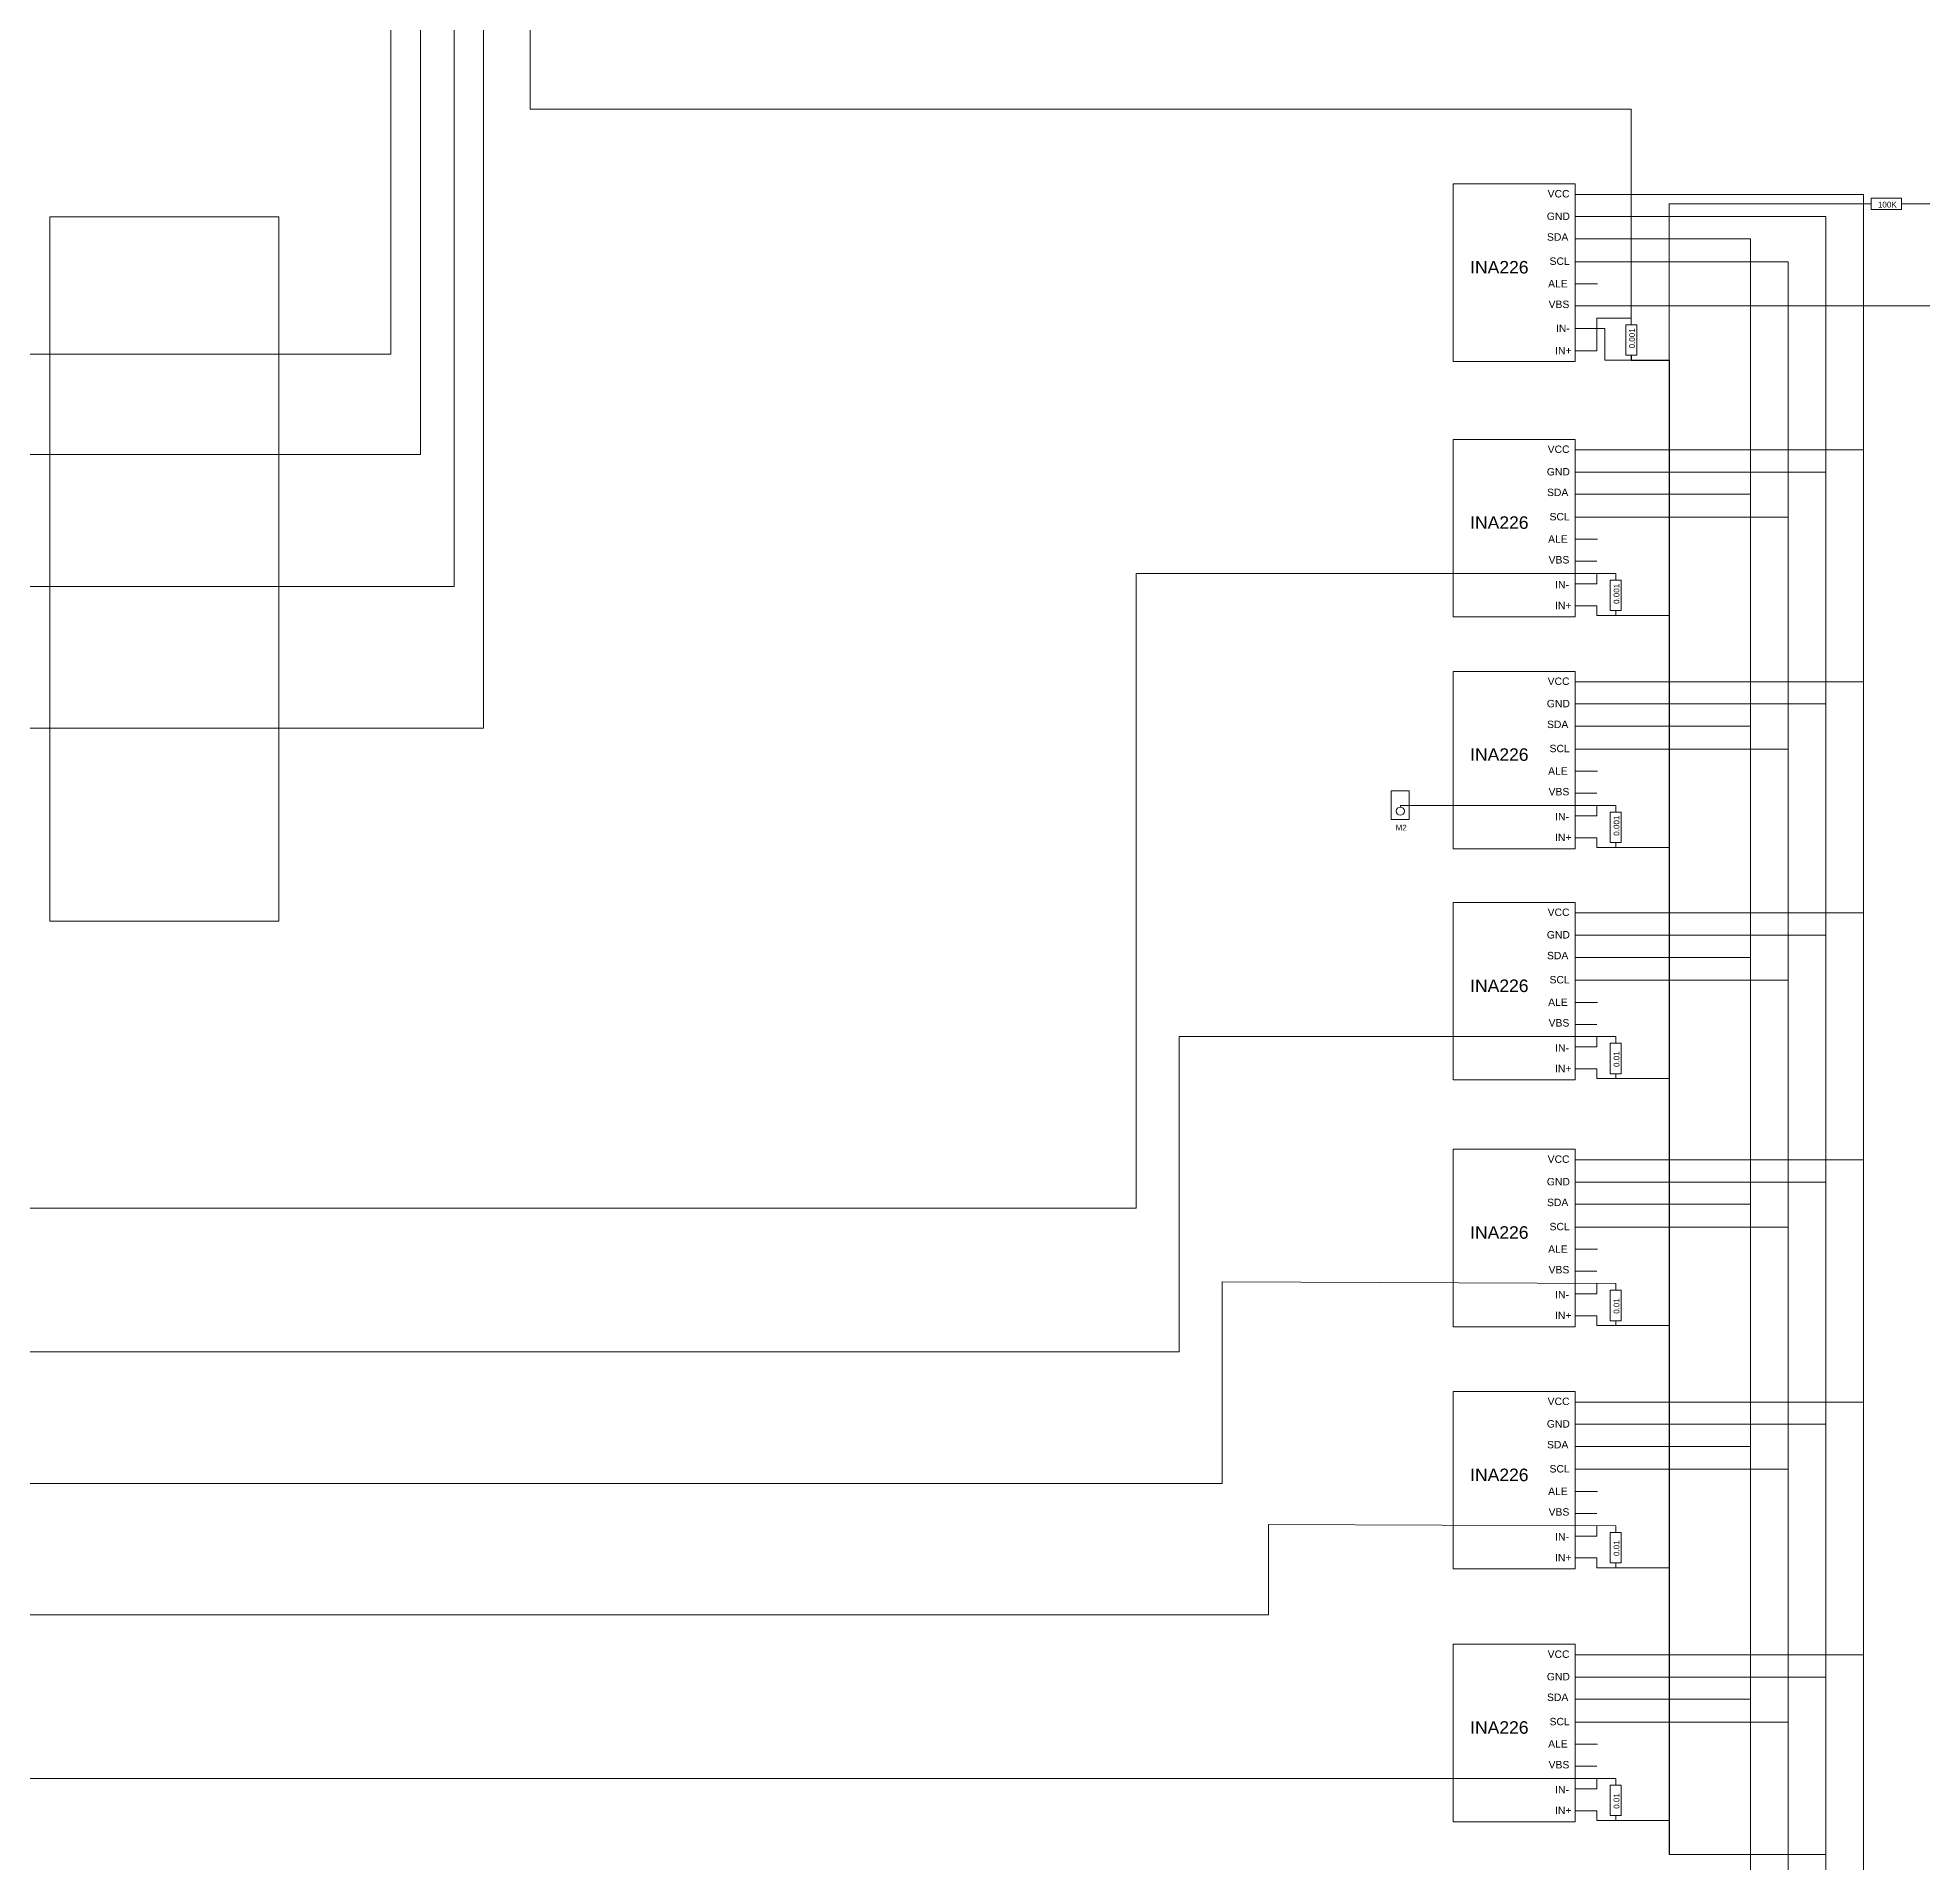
# Model space of a CAD drawing. Header units: inches. Extents: x 4541 to 19811, y -21622 to -6339.
# Drawn here: x 8302.6 to 8420.5, y -8275.6 to -8161.4 of the extents above; entities that cross this region are included whole.
import ezdxf

# ---------------------------------------------------------------- set-up
doc = ezdxf.new("R2010")
doc.units = ezdxf.units.IN
doc.header["$MEASUREMENT"] = 0
doc.layers.get('0').update_dxf_attribs({"lineweight": 0})
doc.styles.get("Standard").update_dxf_attribs({"font": 'arial.ttf'})

msp = doc.modelspace()

# ---------------------------------------------------------------- linework, layer by layer
for p, q in [((8398.81, -8171.21), (8400.19, -8171.21)), ((8398.81, -8172.6), (8400.17, -8172.6)), ((8398.81, -8174), (8400.17, -8174)), ((8398.81, -8175.42), (8400.18, -8175.42)), ((8398.81, -8176.8), (8400.21, -8176.8)), ((8398.81, -8178.18), (8400.17, -8178.18)), ((8398.81, -8179.6), (8400.66, -8179.6)), ((8398.81, -8180.99), (8400.17, -8180.99)), ((8398.81, -8187.2), (8400.19, -8187.2)), ((8398.81, -8188.59), (8400.17, -8188.59)), ((8398.81, -8189.98), (8400.17, -8189.98)), ((8398.81, -8191.41), (8400.18, -8191.41)), ((8398.81, -8192.79), (8400.21, -8192.79)), ((8398.81, -8194.17), (8400.17, -8194.17)), ((8398.81, -8195.58), (8400.17, -8195.58)), ((8398.81, -8196.96), (8400.17, -8196.96)), ((8398.81, -8201.71), (8400.19, -8201.71)), ((8398.81, -8203.1), (8400.17, -8203.1)), ((8398.81, -8204.5), (8400.17, -8204.5)), ((8398.81, -8205.92), (8400.18, -8205.92)), ((8398.81, -8207.31), (8400.21, -8207.31)), ((8398.81, -8208.69), (8400.17, -8208.69)), ((8398.81, -8210.1), (8400.17, -8210.1)), ((8398.81, -8211.48), (8400.17, -8211.48)), ((8398.81, -8216.18), (8400.19, -8216.18)), ((8398.81, -8217.57), (8400.17, -8217.57)), ((8398.81, -8218.97), (8400.17, -8218.97)), ((8398.81, -8220.39), (8400.18, -8220.39)), ((8398.81, -8221.78), (8400.21, -8221.78)), ((8398.81, -8223.16), (8400.17, -8223.16)), ((8398.81, -8224.57), (8400.17, -8224.57)), ((8398.81, -8225.94), (8400.17, -8225.94)), ((8398.81, -8231.63), (8400.19, -8231.63)), ((8398.81, -8233.02), (8400.17, -8233.02)), ((8398.81, -8234.41), (8400.17, -8234.41)), ((8398.81, -8235.84), (8400.18, -8235.84)), ((8398.81, -8237.22), (8400.21, -8237.22)), ((8398.81, -8238.6), (8400.17, -8238.6)), ((8398.81, -8240.02), (8400.17, -8240.02)), ((8398.81, -8241.39), (8400.17, -8241.39)), ((8398.81, -8246.79), (8400.19, -8246.79)), ((8398.81, -8248.18), (8400.17, -8248.18)), ((8398.81, -8249.58), (8400.17, -8249.58)), ((8398.81, -8251), (8400.18, -8251)), ((8398.81, -8252.38), (8400.21, -8252.38)), ((8398.81, -8253.76), (8400.17, -8253.76)), ((8398.81, -8255.18), (8400.17, -8255.18)), ((8398.81, -8256.55), (8400.17, -8256.55)), ((8398.81, -8262.61), (8400.19, -8262.61)), ((8398.81, -8264), (8400.17, -8264)), ((8398.81, -8265.39), (8400.17, -8265.39)), ((8398.81, -8266.82), (8400.18, -8266.82)), ((8398.81, -8268.2), (8400.21, -8268.2)), ((8398.81, -8269.58), (8400.17, -8269.58)), ((8398.81, -8270.99), (8400.17, -8270.99)), ((8398.81, -8272.37), (8400.17, -8272.37))]:
    msp.add_line(p, q)
at = {"color": 3}
for p, q in [((8404.7, -8181.58), (8404.7, -8171.8)), ((8404.7, -8171.8), (8417.33, -8171.8)), ((8401.35, -8194.94), (8401.35, -8195.36)), ((8401.35, -8197.56), (8401.35, -8197.26)), ((8401.35, -8197.56), (8404.7, -8197.56)), ((8401.35, -8209.45), (8387.87, -8209.45)), ((8401.35, -8212.08), (8404.7, -8212.08)), ((8401.35, -8226.55), (8404.7, -8226.55)), ((8401.35, -8242), (8404.7, -8242)), ((8401.35, -8257.16), (8404.7, -8257.16)), ((8401.35, -8272.97), (8404.7, -8272.97))]:
    msp.add_line(p, q, dxfattribs=at)
at = {"color": 7, "true_color": 0xffffff}
msp.add_line((8387.87, -8209.55), (8387.87, -8209.45), dxfattribs=at)
for points in [[(7581.66, -7393.12), (7581.66, -8195.75), (8328.65, -8195.75), (8328.65, -8113.36), (8337.06, -8113.36)], [(7630.76, -7393.12), (7630.76, -8151.43), (8032.72, -8151.43), (8032.72, -8187.49), (8326.55, -8187.49), (8326.55, -8114.45), (8337.06, -8114.45), (8326.55, -8114.45), (8326.55, -8187.49), (8032.72, -8187.49), (8032.72, -7873.84), (8063.45, -7873.84)], [(7686.31, -7393.61), (7686.31, -8137.37), (8039.68, -8137.37), (8039.68, -8187.49), (8326.55, -8187.49), (8326.55, -8114.45), (8337.06, -8114.45), (8326.55, -8114.45)], [(7686.31, -7393.61), (7686.31, -8137.37), (8039.68, -8137.37), (8039.68, -8187.49), (8326.55, -8187.49), (8326.55, -8114.45), (8337.06, -8114.45), (8326.55, -8114.45), (8326.55, -8187.49), (8039.68, -8187.49), (8039.68, -7910.63), (8063.45, -7910.63)], [(7740.99, -7394.1), (7740.99, -8119.22), (8045.54, -8119.21), (8045.54, -7947.41), (8063.45, -7947.41), (8045.54, -7947.41), (8045.44, -8187.49), (8326.55, -8187.49), (8326.55, -8114.45), (8337.06, -8114.45)], [(7802.71, -7394.1), (7802.71, -8110.53), (8051.69, -8110.53), (8051.69, -7984.2), (8063.38, -7984.2), (8051.69, -7984.2), (8051.7, -8187.49), (8326.55, -8187.49), (8326.55, -8114.45), (8337.06, -8114.45)], [(8337.06, -8114.45), (8326.55, -8114.45), (8326.55, -8187.49), (8039.68, -8187.49), (8039.67, -7910.63), (8063.45, -7910.63)], [(8400.17, -8178.18), (8421.85, -8178.18), (8421.85, -8171.8), (8419.24, -8171.8), (8421.85, -8171.8), (8423.88, -8171.8)], [(8398.81, -8265.39), (8409.78, -8265.39), (8409.79, -8275.11), (8409.78, -8265.39), (8409.78, -8249.58), (8398.81, -8249.58), (8409.78, -8249.58), (8409.78, -8234.41), (8398.81, -8234.41), (8409.78, -8234.41), (8409.78, -8218.97), (8398.81, -8218.97), (8409.78, -8218.97), (8409.78, -8204.5), (8398.81, -8204.5), (8409.78, -8204.5), (8409.78, -8189.98), (8398.81, -8189.98), (8409.78, -8189.98), (8409.78, -8174), (8398.81, -8174)], [(8400.18, -8266.82), (8412.14, -8266.82), (8412.14, -8275.11), (8412.14, -8266.82), (8412.14, -8251), (8400.18, -8251), (8412.14, -8251), (8412.14, -8235.84), (8400.18, -8235.84), (8412.14, -8235.84), (8412.14, -8220.39), (8400.18, -8220.39), (8412.14, -8220.39), (8412.14, -8205.92), (8400.18, -8205.92), (8412.14, -8205.92), (8412.14, -8191.41), (8400.18, -8191.41), (8412.14, -8191.41), (8412.14, -8175.42), (8400.18, -8175.42), (8412.14, -8175.42)], [(8400.17, -8180.99), (8400.17, -8178.95), (8402.32, -8178.95)], [(8400.66, -8179.61), (8400.66, -8181.58), (8402.32, -8181.58)], [(8400.17, -8195.58), (8400.17, -8194.94)], [(8400.17, -8196.96), (8400.17, -8197.56), (8401.35, -8197.56)], [(8400.17, -8210.1), (8400.17, -8209.45), (8401.35, -8209.45), (8401.35, -8209.87)], [(8400.17, -8211.48), (8400.17, -8212.08), (8401.35, -8212.08), (8401.35, -8211.78)], [(8400.17, -8224.57), (8400.17, -8223.92)], [(8401.35, -8223.92), (8401.35, -8224.34)], [(8400.17, -8225.94), (8400.17, -8226.55), (8401.35, -8226.55), (8401.35, -8226.25)], [(8400.17, -8240.02), (8400.17, -8239.37)], [(8401.35, -8239.37), (8401.35, -8239.79)], [(8400.17, -8241.39), (8400.17, -8242), (8401.35, -8242), (8401.35, -8241.7)], [(8400.17, -8255.18), (8400.17, -8254.53)], [(8401.35, -8254.53), (8401.35, -8254.95)], [(8400.17, -8256.55), (8400.17, -8257.16), (8401.35, -8257.16), (8401.35, -8256.86)], [(8400.17, -8270.99), (8400.17, -8270.35)], [(8401.35, -8270.35), (8401.35, -8270.77)], [(8400.17, -8272.37), (8400.17, -8272.97), (8401.35, -8272.97), (8401.35, -8272.67)], [(8383.23, -8291.76), (8412.14, -8291.76), (8412.14, -8275.11)], [(8383.23, -8284.63), (8409.79, -8284.63), (8409.79, -8275.11)]]:
    msp.add_lwpolyline(points)
at = {"color": 3}
for points in [[(8133.98, -7858.64), (8247.77, -7858.64), (8247.77, -8243.65), (8374.03, -8243.65), (8374.03, -8223.92), (8401.35, -8223.92)], [(4735.42, -9323.86), (4735.42, -9609.01), (8616.08, -9609.01), (8616.08, -7873.32), (8277.43, -7873.32), (8277.43, -8234.66), (8371.34, -8234.66), (8371.34, -8194.94), (8401.35, -8194.94)], [(8133.98, -7895.43), (8238.99, -7895.43), (8238.99, -8251.88), (8376.72, -8251.88), (8376.72, -8239.26), (8401.35, -8239.37)], [(8134.51, -7932.42), (8231.86, -7932.42), (8231.86, -8260.11), (8379.61, -8260.11), (8379.61, -8254.46), (8401.35, -8254.53)], [(8411.91, -7941.17), (8411.91, -7949.04), (8333.41, -7949.04), (8333.41, -8165.88), (8402.32, -8165.88), (8402.32, -8179.37)], [(8134.51, -7968.72), (8223.35, -7968.72), (8223.35, -8270.35), (8401.35, -8270.35)], [(8337.06, -8112.06), (8330.48, -8112.06), (8330.48, -8204.61), (8128.6, -8204.61), (8128.6, -8218.46)], [(8400.17, -8172.6), (8414.51, -8172.6), (8414.51, -8188.59), (8400.17, -8188.59), (8414.51, -8188.59), (8414.51, -8203.1), (8400.17, -8203.1), (8414.51, -8203.1), (8414.51, -8217.57), (8400.17, -8217.57), (8414.51, -8217.57), (8414.51, -8233.02), (8400.17, -8233.02), (8414.51, -8233.02), (8414.51, -8248.18), (8400.17, -8248.18), (8414.51, -8248.18), (8414.51, -8264), (8400.17, -8264), (8414.51, -8264), (8414.51, -8275.11), (8404.7, -8275.11)], [(8383.23, -8299.59), (8414.51, -8299.59), (8414.51, -8275.11)]]:
    msp.add_lwpolyline(points, dxfattribs=at)
at = {"color": 1}
for points in [[(8337.06, -8110.86), (8324.68, -8110.86), (8324.68, -8181.21), (8128.6, -8181.21), (8128.6, -8162.03)], [(8400.19, -8171.21), (8416.86, -8171.21), (8416.86, -8187.2), (8400.19, -8187.2), (8416.86, -8187.2), (8416.86, -8201.71), (8400.19, -8201.71), (8416.86, -8201.71), (8416.86, -8216.18), (8400.19, -8216.18), (8416.86, -8216.18), (8416.86, -8231.63), (8400.19, -8231.63), (8416.86, -8231.63), (8416.86, -8246.79), (8400.19, -8246.79), (8416.86, -8246.79), (8416.86, -8262.61), (8400.19, -8262.61), (8416.86, -8262.61), (8416.86, -8275.11)], [(8383.23, -8307.92), (8416.86, -8307.92), (8416.86, -8275.11)]]:
    msp.add_lwpolyline(points, dxfattribs=at)
for points in [[(8391.17, -8170.55), (8398.81, -8170.55), (8398.81, -8181.66), (8391.17, -8181.66)], [(8419.24, -8171.45), (8419.24, -8172.15), (8417.33, -8172.15), (8417.33, -8171.45)], [(8391.17, -8186.54), (8398.81, -8186.54), (8398.81, -8197.65), (8391.17, -8197.65)], [(8391.17, -8201.06), (8398.81, -8201.06), (8398.81, -8212.17), (8391.17, -8212.17)], [(8387.3, -8208.54), (8388.43, -8208.54), (8388.43, -8210.33), (8387.3, -8210.33)], [(8401, -8209.87), (8401.69, -8209.87), (8401.69, -8211.78), (8401, -8211.78)], [(8391.17, -8215.52), (8398.81, -8215.52), (8398.81, -8226.63), (8391.17, -8226.63)], [(8391.17, -8230.97), (8398.81, -8230.97), (8398.81, -8242.08), (8391.17, -8242.08)], [(8391.17, -8246.13), (8398.81, -8246.13), (8398.81, -8257.24), (8391.17, -8257.24)], [(8391.17, -8261.95), (8398.81, -8261.95), (8398.81, -8273.06), (8391.17, -8273.06)]]:
    msp.add_lwpolyline(points, close=True)
at = {"color": 6}
msp.add_lwpolyline([(8317.67, -8172.61), (8303.35, -8172.61), (8303.35, -8216.69), (8317.67, -8216.69)], close=True, dxfattribs=at)
at = {"color": 7, "true_color": 0xffffff}
for points in [[(8401.98, -8179.37), (8402.67, -8179.37), (8402.67, -8181.28), (8401.98, -8181.28)], [(8401, -8195.36), (8401.69, -8195.36), (8401.69, -8197.26), (8401, -8197.26)], [(8401, -8224.34), (8401.69, -8224.34), (8401.69, -8226.25), (8401, -8226.25)], [(8401, -8239.79), (8401.69, -8239.79), (8401.69, -8241.7), (8401, -8241.7)], [(8401, -8254.95), (8401.69, -8254.95), (8401.69, -8256.86), (8401, -8256.86)], [(8401, -8270.77), (8401.69, -8270.77), (8401.69, -8272.67), (8401, -8272.67)]]:
    msp.add_lwpolyline(points, close=True, dxfattribs=at)
at = {"color": 3, "lineweight": 30}
msp.add_lwpolyline([(8402.32, -8181.28), (8402.32, -8181.58), (8404.7, -8181.58), (8404.7, -8275.11)], dxfattribs=at)
msp.add_circle((8387.87, -8209.81), 0.257)

# ---------------------------------------------------------------- texts
for s, height, p in [('VCC', 0.464, (8397.09, -8171.4)), ('100K', 0.361, (8417.76, -8172.03)), ('GND', 0.464, (8397.04, -8172.81)), ('SDA', 0.464, (8397.05, -8174.11)), ('INA226', 0.784, (8392.24, -8176.16)), ('SCL', 0.464, (8397.21, -8175.62)), ('ALE', 0.464, (8397.12, -8177.03)), ('VBS', 0.464, (8397.15, -8178.32)), ('IN-', 0.464, (8397.61, -8179.82)), ('IN+', 0.464, (8397.56, -8181.22)), ('VCC', 0.464, (8397.09, -8187.39)), ('GND', 0.464, (8397.04, -8188.8)), ('SDA', 0.464, (8397.05, -8190.09)), ('INA226', 0.784, (8392.24, -8192.14)), ('SCL', 0.464, (8397.21, -8191.61)), ('ALE', 0.464, (8397.12, -8193.01)), ('VBS', 0.464, (8397.15, -8194.31)), ('IN-', 0.464, (8397.56, -8195.87)), ('IN+', 0.464, (8397.55, -8197.17)), ('VCC', 0.464, (8397.09, -8201.91)), ('GND', 0.464, (8397.04, -8203.31)), ('SDA', 0.464, (8397.05, -8204.61)), ('INA226', 0.784, (8392.24, -8206.66)), ('SCL', 0.464, (8397.21, -8206.12)), ('ALE', 0.464, (8397.12, -8207.53)), ('VBS', 0.464, (8397.15, -8208.82)), ('M2', 0.361, (8387.57, -8211.02)), ('IN-', 0.464, (8397.56, -8210.39)), ('IN+', 0.464, (8397.55, -8211.68)), ('VCC', 0.464, (8397.09, -8216.37)), ('GND', 0.464, (8397.04, -8217.78)), ('SDA', 0.464, (8397.05, -8219.08)), ('INA226', 0.784, (8392.24, -8221.13)), ('SCL', 0.464, (8397.21, -8220.59)), ('ALE', 0.464, (8397.12, -8222)), ('VBS', 0.464, (8397.15, -8223.29)), ('IN-', 0.464, (8397.56, -8224.86)), ('IN+', 0.464, (8397.55, -8226.15)), ('VCC', 0.464, (8397.09, -8231.82)), ('GND', 0.464, (8397.04, -8233.23)), ('SDA', 0.464, (8397.05, -8234.53)), ('SCL', 0.464, (8397.21, -8236.04)), ('INA226', 0.784, (8392.24, -8236.57)), ('ALE', 0.464, (8397.12, -8237.45)), ('VBS', 0.464, (8397.15, -8238.74)), ('IN-', 0.464, (8397.56, -8240.3)), ('IN+', 0.464, (8397.55, -8241.6)), ('VCC', 0.464, (8397.09, -8246.98)), ('GND', 0.464, (8397.04, -8248.39)), ('SDA', 0.464, (8397.05, -8249.69)), ('INA226', 0.784, (8392.24, -8251.74)), ('SCL', 0.464, (8397.21, -8251.2)), ('ALE', 0.464, (8397.12, -8252.61)), ('VBS', 0.464, (8397.15, -8253.9)), ('IN-', 0.464, (8397.56, -8255.46)), ('IN+', 0.464, (8397.55, -8256.76)), ('VCC', 0.464, (8397.09, -8262.8)), ('GND', 0.464, (8397.04, -8264.21)), ('SDA', 0.464, (8397.05, -8265.5)), ('INA226', 0.784, (8392.24, -8267.55)), ('SCL', 0.464, (8397.21, -8267.02)), ('ALE', 0.464, (8397.12, -8268.42)), ('VBS', 0.464, (8397.15, -8269.72)), ('IN-', 0.464, (8397.56, -8271.28)), ('IN+', 0.464, (8397.55, -8272.58))]:
    msp.add_text(s, height=height).set_placement(p)
for s, p in [('0.001', (8402.55, -8180.85)), ('0.001', (8401.58, -8196.84)), ('0.001', (8401.58, -8211.35)), ('0.01', (8401.58, -8225.82)), ('0.01', (8401.58, -8241.27)), ('0.01', (8401.58, -8256.43)), ('0.01', (8401.58, -8272.25))]:
    msp.add_text(s, height=0.361, rotation=90).set_placement(p)

doc.saveas('drawing.dxf')
